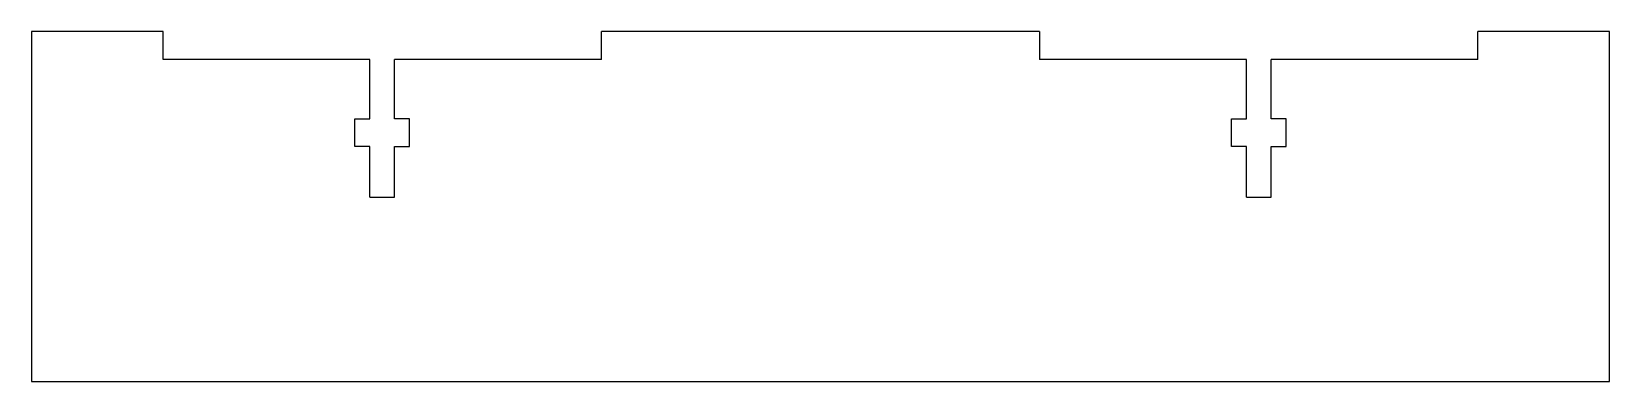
# Model space of a CAD drawing. Extents: x -121 to 59, y -21 to 19.
import ezdxf

# ---------------------------------------------------------------- set-up
doc = ezdxf.new("R2010")
doc.units = 0
doc.header["$MEASUREMENT"] = 0
doc.layers.add('VISIBLE', color=7, linetype='CONTINUOUS')

msp = doc.modelspace()

# ---------------------------------------------------------------- linework, layer by layer
at = {"layer": 'VISIBLE'}
for p, q in [((-106.31, 18.83), (-121.31, 18.83)), ((-121.31, 18.83), (-121.31, -21.17)), ((-106.31, 15.63), (-106.31, 18.83)), ((-6.31, 18.83), (-56.31, 18.83)), ((-56.31, 15.63), (-56.31, 18.83)), ((-6.31, 18.83), (-6.31, 15.63)), ((58.69, 18.83), (43.69, 18.83)), ((43.69, 15.63), (43.69, 18.83)), ((58.69, -21.17), (58.69, 18.83)), ((-82.73, 15.63), (-106.31, 15.63)), ((-82.73, 8.86), (-82.73, 15.63)), ((-56.31, 15.63), (-79.89, 15.63)), ((-79.89, 8.86), (-79.89, 15.63)), ((17.27, 15.63), (-6.31, 15.63)), ((17.27, 8.86), (17.27, 15.63)), ((20.11, 8.86), (20.11, 15.63)), ((43.69, 15.63), (20.11, 15.63)), ((-84.43, 5.68), (-84.43, 8.86)), ((-84.43, 8.86), (-82.73, 8.86)), ((-78.19, 8.86), (-79.89, 8.86)), ((-78.19, 5.68), (-78.19, 8.86)), ((15.57, 5.68), (15.57, 8.86)), ((15.57, 8.86), (17.27, 8.86)), ((21.81, 8.86), (20.11, 8.86)), ((21.81, 5.68), (21.81, 8.86)), ((-82.73, 5.68), (-84.43, 5.68)), ((-82.73, -0.11), (-82.73, 5.68)), ((-79.89, 5.68), (-78.19, 5.68)), ((-79.89, -0.11), (-79.89, 5.68)), ((17.27, 5.68), (15.57, 5.68)), ((17.27, -0.11), (17.27, 5.68)), ((20.11, 5.68), (21.81, 5.68)), ((20.11, -0.11), (20.11, 5.68)), ((-82.73, -0.11), (-79.89, -0.11)), ((17.27, -0.11), (20.11, -0.11)), ((-121.31, -21.17), (58.69, -21.17))]:
    msp.add_line(p, q, dxfattribs=at)

doc.saveas('drawing.dxf')
